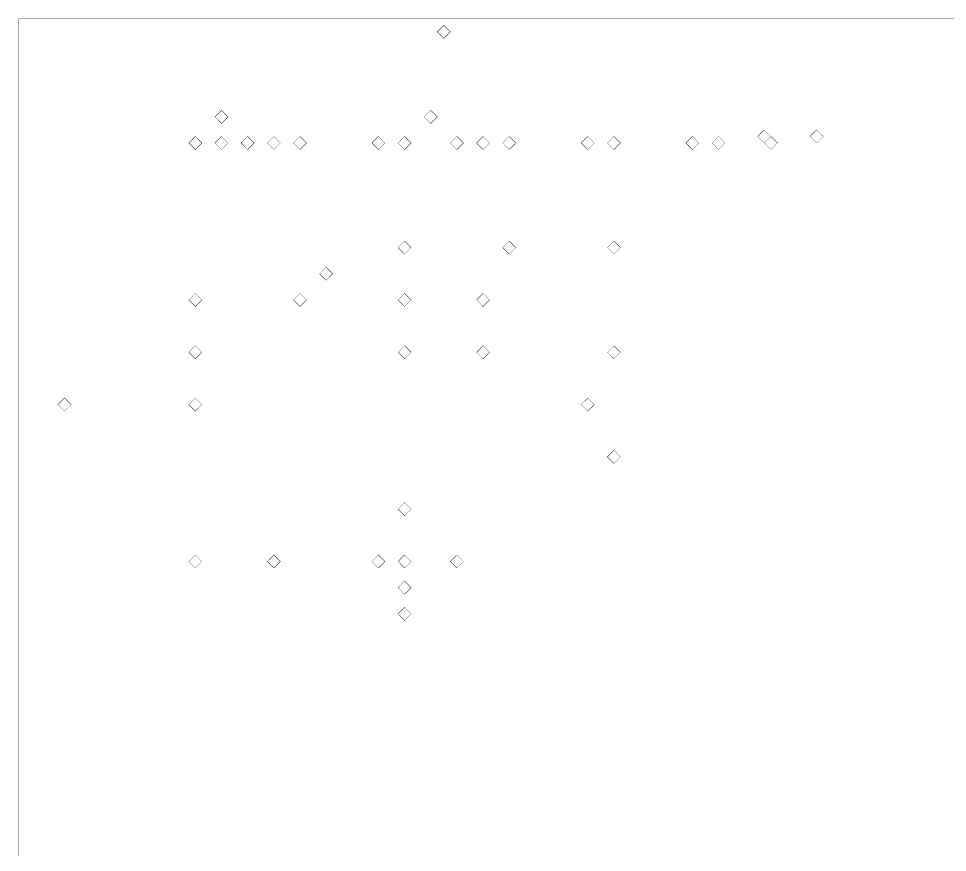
# Model space of a CAD drawing. Header units: metres. Extents: x 0 to 4936, y -4936 to 0.
# Drawn here: x 0 to 1371, y -1231 to 0 of the extents above; entities that cross this region are included whole.
import ezdxf

# ---------------------------------------------------------------- set-up
doc = ezdxf.new("R2010")
doc.units = ezdxf.units.M
doc.layers.add('substrate', color=5, linetype='Continuous')

msp = doc.modelspace()

# ---------------------------------------------------------------- linework, layer by layer
at = {"layer": 'substrate', "const_width": 0.5}
msp.add_lwpolyline([(1381.1, 0), (1371.5, 0), (1361.8, 0), (1352.1, 0), (1342.5, 0), (1332.8, 0), (1323.2, 0), (1313.5, 0), (1303.9, 0), (1294.2, 0), (1284.5, 0), (1274.9, 0), (1265.2, 0), (1255.6, 0), (1245.9, 0), (1236.2, 0), (1226.6, 0), (1216.9, 0), (1207.3, 0), (1197.6, 0), (1188, 0), (1178.3, 0), (1168.6, 0), (1159, 0), (1149.3, 0), (1139.7, 0), (1130, 0), (1120.4, 0), (1110.7, 0), (1101, 0), (1091.4, 0), (1081.7, 0), (1072.1, 0), (1062.4, 0), (1052.7, 0), (1043.1, 0), (1033.4, 0), (1023.8, 0), (1014.1, 0), (1004.5, 0), (994.8, 0), (985.1, 0), (975.5, 0), (965.8, 0), (956.2, 0), (946.5, 0), (936.8, 0), (927.2, 0), (917.5, 0), (907.9, 0), (898.2, 0), (888.6, 0), (878.9, 0), (869.2, 0), (859.6, 0), (849.9, 0), (840.3, 0), (830.6, 0), (820.9, 0), (811.3, 0), (801.6, 0), (792, 0), (782.3, 0), (772.7, 0), (763, 0), (753.3, 0), (743.7, 0), (734, 0), (724.4, 0), (714.7, 0), (705, 0), (695.4, 0), (685.7, 0), (676.1, 0), (666.4, 0), (656.8, 0), (647.1, 0), (637.4, 0), (627.8, 0), (618.1, 0), (608.5, 0), (598.8, 0), (589.2, 0), (579.5, 0), (569.8, 0), (560.2, 0), (550.5, 0), (540.9, 0), (531.2, 0), (521.5, 0), (511.9, 0), (502.2, 0), (492.6, 0), (482.9, 0), (473.3, 0), (463.6, 0), (453.9, 0), (444.3, 0), (434.6, 0), (425, 0), (415.3, 0), (405.6, 0), (396, 0), (386.3, 0), (376.7, 0), (367, 0), (357.4, 0), (347.7, 0), (338, 0), (328.4, 0), (318.7, 0), (309.1, 0), (299.4, 0), (289.7, 0), (280.1, 0), (270.4, 0), (260.8, 0), (251.1, 0), (241.5, 0), (231.8, 0), (222.1, 0), (212.5, 0), (202.8, 0), (193.2, 0), (183.5, 0), (173.8, 0), (164.2, 0), (154.5, 0), (144.9, 0), (135.2, 0), (125.6, 0), (115.9, 0), (106.2, 0), (96.6, 0), (86.9, 0), (77.3, 0), (67.6, 0), (57.9, 0), (48.3, 0), (38.6, 0), (29, 0), (19.3, 0), (9.7, 0), (0, 0), (0, -9.7), (0, -19.3), (0, -29), (0, -38.6), (0, -48.3), (0, -57.9), (0, -67.6), (0, -77.3), (0, -86.9), (0, -96.6), (0, -106.2), (0, -115.9), (0, -125.6), (0, -135.2), (0, -144.9), (0, -154.5), (0, -164.2), (0, -173.8), (0, -183.5), (0, -193.2), (0, -202.8), (0, -212.5), (0, -222.1), (0, -231.8), (0, -241.5), (0, -251.1), (0, -260.8), (0, -270.4), (0, -280.1), (0, -289.7), (0, -299.4), (0, -309.1), (0, -318.7), (0, -328.4), (0, -338), (0, -347.7), (0, -357.4), (0, -367), (0, -376.7), (0, -386.3), (0, -396), (0, -405.6), (0, -415.3), (0, -425), (0, -434.6), (0, -444.3), (0, -453.9), (0, -463.6), (0, -473.3), (0, -482.9), (0, -492.6), (0, -502.2), (0, -511.9), (0, -521.5), (0, -531.2), (0, -540.9), (0, -550.5), (0, -560.2), (0, -569.8), (0, -579.5), (0, -589.2), (0, -598.8), (0, -608.5), (0, -618.1), (0, -627.8), (0, -637.4), (0, -647.1), (0, -656.8), (0, -666.4), (0, -676.1), (0, -685.7), (0, -695.4), (0, -705), (0, -714.7), (0, -724.4), (0, -734), (0, -743.7), (0, -753.3), (0, -763), (0, -772.7), (0, -782.3), (0, -792), (0, -801.6), (0, -811.3), (0, -820.9), (0, -830.6), (0, -840.3), (0, -849.9), (0, -859.6), (0, -869.2), (0, -878.9), (0, -888.6), (0, -898.2), (0, -907.9), (0, -917.5), (0, -927.2), (0, -936.8), (0, -946.5), (0, -956.2), (0, -965.8), (0, -975.5), (0, -985.1), (0, -994.8), (0, -1004.5), (0, -1014.1), (0, -1023.8), (0, -1033.4), (0, -1043.1), (0, -1052.7), (0, -1062.4), (0, -1072.1), (0, -1081.7), (0, -1091.4), (0, -1101), (0, -1110.7), (0, -1120.4), (0, -1130), (0, -1139.7), (0, -1149.3), (0, -1159), (0, -1168.6), (0, -1178.3), (0, -1188), (0, -1197.6), (0, -1207.3), (0, -1216.9), (0, -1226.6), (0, -1236.2)], dxfattribs=at)
for points in [[(618.1, -19.3), (627.8, -9.7), (637.4, -19.3), (627.8, -29)], [(289.7, -144.9), (299.4, -135.2), (309.1, -144.9), (299.4, -154.5)], [(598.8, -144.9), (608.5, -135.2), (618.1, -144.9), (608.5, -154.5)], [(1091.4, -173.8), (1101, -164.2), (1110.7, -173.8), (1101, -183.5)], [(1168.6, -173.8), (1178.3, -164.2), (1188, -173.8), (1178.3, -183.5)], [(251.1, -183.5), (260.8, -173.8), (270.4, -183.5), (260.8, -193.2)], [(289.7, -183.5), (299.4, -173.8), (309.1, -183.5), (299.4, -193.2)], [(328.4, -183.5), (338, -173.8), (347.7, -183.5), (338, -193.2)], [(367, -183.5), (376.7, -173.8), (386.3, -183.5), (376.7, -193.2)], [(405.6, -183.5), (415.3, -173.8), (425, -183.5), (415.3, -193.2)], [(521.5, -183.5), (531.2, -173.8), (540.9, -183.5), (531.2, -193.2)], [(560.2, -183.5), (569.8, -173.8), (579.5, -183.5), (569.8, -193.2)], [(637.4, -183.5), (647.1, -173.8), (656.8, -183.5), (647.1, -193.2)], [(676.1, -183.5), (685.7, -173.8), (695.4, -183.5), (685.7, -193.2)], [(714.7, -183.5), (724.4, -173.8), (734, -183.5), (724.4, -193.2)], [(830.6, -183.5), (840.3, -173.8), (849.9, -183.5), (840.3, -193.2)], [(869.2, -183.5), (878.9, -173.8), (888.6, -183.5), (878.9, -193.2)], [(985.1, -183.5), (994.8, -173.8), (1004.5, -183.5), (994.8, -193.2)], [(1023.8, -183.5), (1033.4, -173.8), (1043.1, -183.5), (1033.4, -193.2)], [(1101, -183.5), (1110.7, -173.8), (1120.4, -183.5), (1110.7, -193.2)], [(560.2, -338), (569.8, -328.4), (579.5, -338), (569.8, -347.7)], [(714.7, -338), (724.4, -328.4), (734, -338), (724.4, -347.7)], [(869.2, -338), (878.9, -328.4), (888.6, -338), (878.9, -347.7)], [(444.3, -376.7), (453.9, -367), (463.6, -376.7), (453.9, -386.3)], [(251.1, -415.3), (260.8, -405.6), (270.4, -415.3), (260.8, -425)], [(405.6, -415.3), (415.3, -405.6), (425, -415.3), (415.3, -425)], [(560.2, -415.3), (569.8, -405.6), (579.5, -415.3), (569.8, -425)], [(676.1, -415.3), (685.7, -405.6), (695.4, -415.3), (685.7, -425)], [(251.1, -492.6), (260.8, -482.9), (270.4, -492.6), (260.8, -502.2)], [(560.2, -492.6), (569.8, -482.9), (579.5, -492.6), (569.8, -502.2)], [(676.1, -492.6), (685.7, -482.9), (695.4, -492.6), (685.7, -502.2)], [(869.2, -492.6), (878.9, -482.9), (888.6, -492.6), (878.9, -502.2)], [(57.9, -569.8), (67.6, -560.2), (77.3, -569.8), (67.6, -579.5)], [(251.1, -569.8), (260.8, -560.2), (270.4, -569.8), (260.8, -579.5)], [(830.6, -569.8), (840.3, -560.2), (849.9, -569.8), (840.3, -579.5)], [(869.2, -647.1), (878.9, -637.4), (888.6, -647.1), (878.9, -656.8)], [(560.2, -724.4), (569.8, -714.7), (579.5, -724.4), (569.8, -734)], [(251.1, -801.6), (260.8, -792), (270.4, -801.6), (260.8, -811.3)], [(367, -801.6), (376.7, -792), (386.3, -801.6), (376.7, -811.3)], [(521.5, -801.6), (531.2, -792), (540.9, -801.6), (531.2, -811.3)], [(560.2, -801.6), (569.8, -792), (579.5, -801.6), (569.8, -811.3)], [(637.4, -801.6), (647.1, -792), (656.8, -801.6), (647.1, -811.3)], [(560.2, -840.3), (569.8, -830.6), (579.5, -840.3), (569.8, -849.9)], [(560.2, -878.9), (569.8, -869.2), (579.5, -878.9), (569.8, -888.6)]]:
    msp.add_lwpolyline(points, close=True, dxfattribs=at)

doc.saveas('drawing.dxf')
